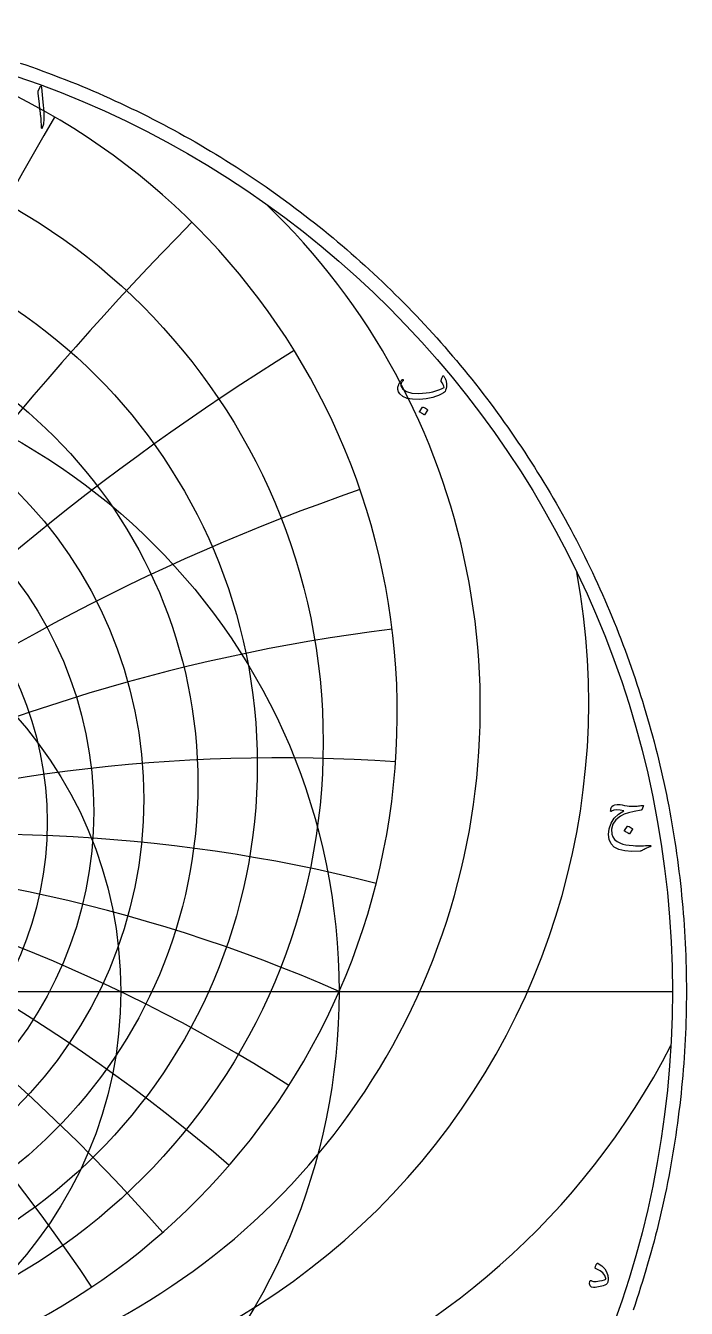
# Model space of a CAD drawing. Header units: millimetres. Extents: x -69 to 69, y -69 to 71.
# Drawn here: x 22.4 to 68.9, y -22.3 to 68 of the extents above; entities that cross this region are included whole.
import ezdxf

# ---------------------------------------------------------------- set-up
doc = ezdxf.new("R2010")
doc.units = ezdxf.units.MM
for name, color, linetype in [('CUT_OUTER', 1, 'Continuous'), ('ENGRAVE', 7, 'Continuous'), ('ENGRAVE_FINE', 8, 'Continuous'), ('TEXT', 5, 'Continuous')]:
    doc.layers.add(name, color=color, linetype=linetype)

msp = doc.modelspace()

# ---------------------------------------------------------------- linework, layer by layer
at = {"layer": 'CUT_OUTER'}
msp.add_lwpolyline([(22.0241, 65.3194), (22.4245, 65.1831), (22.824, 65.0443), (23.2227, 64.903), (23.6205, 64.7593), (24.0174, 64.6131), (24.4134, 64.4645), (24.8085, 64.3135), (25.2026, 64.1601), (25.5958, 64.0042), (25.9881, 63.846), (26.3793, 63.6853), (26.7696, 63.5223), (27.1589, 63.3568), (27.5471, 63.189), (27.9343, 63.0188), (28.3204, 62.8462), (28.7055, 62.6712), (29.0895, 62.4939), (29.4724, 62.3142), (29.8542, 62.1322), (30.2349, 61.9479), (30.6144, 61.7612), (30.9928, 61.5722), (31.37, 61.3809), (31.7461, 61.1872), (32.1209, 60.9913), (32.4946, 60.793), (32.867, 60.5925), (33.2381, 60.3897), (33.6081, 60.1846), (33.9767, 59.9773), (34.3441, 59.7677), (34.7102, 59.5558), (35.0749, 59.3417), (35.4384, 59.1254), (35.8005, 58.9068), (36.1613, 58.686), (36.5207, 58.4631), (36.8787, 58.2379), (37.2354, 58.0105), (37.5906, 57.7809), (37.9444, 57.5492), (38.2968, 57.3153), (38.6478, 57.0792), (38.9973, 56.841), (39.3453, 56.6006), (39.6919, 56.3582), (40.037, 56.1136), (40.3805, 55.8668), (40.7225, 55.618), (41.063, 55.3671), (41.402, 55.1141), (41.7394, 54.859), (42.0752, 54.6019), (42.4095, 54.3427), (42.7421, 54.0814), (43.0731, 53.8182), (43.4025, 53.5529), (43.7303, 53.2855), (44.0564, 53.0162), (44.3809, 52.7449), (44.7037, 52.4716), (45.0248, 52.1963), (45.3443, 51.919), (45.662, 51.6398), (45.978, 51.3587), (46.2922, 51.0756), (46.6048, 50.7906), (46.9155, 50.5037), (47.2245, 50.2149), (47.5318, 49.9242), (47.8372, 49.6316), (48.1408, 49.3371), (48.4426, 49.0408), (48.7426, 48.7426), (49.0408, 48.4426), (49.3371, 48.1408), (49.6316, 47.8372), (49.9242, 47.5318), (50.2149, 47.2245), (50.5037, 46.9155), (50.7906, 46.6048), (51.0756, 46.2922), (51.3587, 45.978), (51.6398, 45.662), (51.919, 45.3443), (52.1963, 45.0248), (52.4716, 44.7037), (52.7449, 44.3809), (53.0162, 44.0564), (53.2855, 43.7303), (53.5529, 43.4025), (53.8182, 43.0731), (54.0814, 42.7421), (54.3427, 42.4095), (54.6019, 42.0752), (54.859, 41.7394), (55.1141, 41.402), (55.3671, 41.063), (55.618, 40.7225), (55.8668, 40.3805), (56.1136, 40.037), (56.3582, 39.6919), (56.6006, 39.3453), (56.841, 38.9973), (57.0792, 38.6478), (57.3153, 38.2968), (57.5492, 37.9444), (57.7809, 37.5906), (58.0105, 37.2354), (58.2379, 36.8787), (58.4631, 36.5207), (58.686, 36.1613), (58.9068, 35.8005), (59.1254, 35.4384), (59.3417, 35.0749), (59.5558, 34.7102), (59.7677, 34.3441), (59.9773, 33.9767), (60.1846, 33.6081), (60.3897, 33.2381), (60.5925, 32.867), (60.793, 32.4946), (60.9913, 32.1209), (61.1872, 31.7461), (61.3809, 31.37), (61.5722, 30.9928), (61.7612, 30.6144), (61.9479, 30.2349), (62.1322, 29.8542), (62.3142, 29.4724), (62.4939, 29.0895), (62.6712, 28.7055), (62.8462, 28.3204), (63.0188, 27.9343), (63.189, 27.5471), (63.3568, 27.1589), (63.5223, 26.7696), (63.6853, 26.3793), (63.846, 25.9881), (64.0042, 25.5958), (64.1601, 25.2026), (64.3135, 24.8085), (64.4645, 24.4134), (64.6131, 24.0174), (64.7593, 23.6205), (64.903, 23.2227), (65.0443, 22.824), (65.1831, 22.4245), (65.3194, 22.0241), (65.4534, 21.6229), (65.5848, 21.2208), (65.7138, 20.818), (65.8403, 20.4144), (65.9643, 20.01), (66.0858, 19.6049), (66.2049, 19.1991), (66.3214, 18.7925), (66.4355, 18.3852), (66.5471, 17.9772), (66.6561, 17.5685), (66.7626, 17.1592), (66.8667, 16.7492), (66.9682, 16.3386), (67.0672, 15.9274), (67.1636, 15.5156), (67.2576, 15.1032), (67.349, 14.6902), (67.4379, 14.2767), (67.5242, 13.8626), (67.608, 13.4481), (67.6892, 13.033), (67.7679, 12.6174), (67.8441, 12.2013), (67.9177, 11.7848), (67.9887, 11.3679), (68.0572, 10.9505), (68.1231, 10.5327), (68.1864, 10.1145), (68.2472, 9.6959), (68.3054, 9.277), (68.361, 8.8577), (68.4141, 8.4381), (68.4646, 8.0181), (68.5125, 7.5979), (68.5578, 7.1774), (68.6006, 6.7566), (68.6407, 6.3355), (68.6783, 5.9142), (68.7133, 5.4927), (68.7457, 5.071), (68.7755, 4.6491), (68.8028, 4.227), (68.8274, 3.8047), (68.8495, 3.3824), (68.8689, 2.9598), (68.8858, 2.5372), (68.9001, 2.1145), (68.9117, 1.6917), (68.9208, 1.2688), (68.9273, 0.8459), (68.9312, 0.423), (68.9325, 0), (68.9312, -0.423), (68.9273, -0.8459), (68.9208, -1.2688), (68.9117, -1.6917), (68.9001, -2.1145), (68.8858, -2.5372), (68.8689, -2.9598), (68.8495, -3.3824), (68.8274, -3.8047), (68.8028, -4.227), (68.7755, -4.6491), (68.7457, -5.071), (68.7133, -5.4927), (68.6783, -5.9142), (68.6407, -6.3355), (68.6006, -6.7566), (68.5578, -7.1774), (68.5125, -7.5979), (68.4646, -8.0181), (68.4141, -8.4381), (68.361, -8.8577), (68.3054, -9.277), (68.2472, -9.6959), (68.1864, -10.1145), (68.1231, -10.5327), (68.0572, -10.9505), (67.9887, -11.3679), (67.9177, -11.7848), (67.8441, -12.2013), (67.7679, -12.6174), (67.6892, -13.033), (67.608, -13.4481), (67.5242, -13.8626), (67.4379, -14.2767), (67.349, -14.6902), (67.2576, -15.1032), (67.1636, -15.5156), (67.0672, -15.9274), (66.9682, -16.3386), (66.8667, -16.7492), (66.7626, -17.1592), (66.6561, -17.5685), (66.5471, -17.9772), (66.4355, -18.3852), (66.3214, -18.7925), (66.2049, -19.1991), (66.0858, -19.6049), (65.9643, -20.01), (65.8403, -20.4144), (65.7138, -20.818), (65.5848, -21.2208), (65.4534, -21.6229), (65.3194, -22.0241), (65.1831, -22.4245)], dxfattribs=at)
at = {"layer": 'ENGRAVE'}
msp.add_lwpolyline([(-67.95, 0), (67.95, 0)], dxfattribs=at)
for centre, radius in [((0, 0), 67.95), ((0, 17.5382), 43.3652), ((0, 15.9243), 38.7263), ((0, 14.6095), 34.5449), ((0, 0), 44.4794), ((0, 13.5298), 30.7301), ((0, 12.6384), 27.2123), ((0, 11.9004), 23.9365), ((0, 0), 29.1157)]:
    msp.add_circle(centre, radius, dxfattribs=at)
for centre, radius, start, end in [((0, 19.5405), 48.5823, 99.027729, 80.972271), ((5.3607, 20.0064), 49.0653, 266.919277, 46.183511), ((11.7515, 20.3542), 50.3071, 259.032137, 10.443524), ((0, -101.2468), 110.5862, 66.283333, 113.716667), ((0, -101.2468), 110.5862, 66.283333, 113.716667), ((20.6075, 20.6075), 53.1766, 249.098189, 332.65673)]:
    msp.add_arc(centre, radius, start, end, dxfattribs=at)
at = {"layer": 'ENGRAVE_FINE'}
for centre, radius, start, end in [((303.8332, -101.2468), 323.3326, 149.774917, 166.865027), ((303.8332, -101.2468), 323.3326, 149.774917, 166.865027), ((191.541, -101.2468), 221.1725, 135.375412, 160.152882), ((191.541, -101.2468), 221.1725, 135.375412, 160.152882), ((131.7916, -101.2468), 172.0417, 121.725679, 153.263666), ((131.7916, -101.2468), 172.0417, 121.725679, 153.263666), ((-92.7929, -101.2468), 144.3601, 33.867376, 71.067234), ((-92.7929, -101.2468), 144.3601, 33.867376, 71.067234), ((92.7929, -101.2468), 144.3601, 108.932766, 146.132624), ((92.7929, -101.2468), 144.3601, 108.932766, 146.132624), ((-63.847, -101.2468), 127.694, 41.309723, 82.969266), ((-63.847, -101.2468), 127.694, 41.309723, 82.969266), ((63.847, -101.2468), 127.694, 97.030734, 138.690277), ((63.847, -101.2468), 127.694, 97.030734, 138.690277), ((-40.2501, -101.2468), 117.6834, 49.138384, 94.002236), ((-40.2501, -101.2468), 117.6834, 49.138384, 94.002236), ((40.2501, -101.2468), 117.6834, 85.997764, 130.861616), ((40.2501, -101.2468), 117.6834, 85.997764, 130.861616), ((-19.4993, -101.2468), 112.2922, 57.434211, 104.224892), ((-19.4993, -101.2468), 112.2922, 57.434211, 104.224892), ((19.4993, -101.2468), 112.2922, 75.775108, 122.565789), ((19.4993, -101.2468), 112.2922, 75.775108, 122.565789)]:
    msp.add_arc(centre, radius, start, end, dxfattribs=at)
at = {"layer": 'TEXT'}
for points in [[(23.4161, 63.5991), (23.4571, 63.6784), (23.49, 63.7063), (23.5149, 63.6827), (23.5318, 63.6077), (23.6304, 62.5575), (23.6891, 61.9129), (23.7022, 61.398), (23.6698, 61.0128), (23.5918, 60.7572), (23.5776, 60.7363), (23.565, 60.725), (23.554, 60.7234), (23.5447, 60.7315), (23.5372, 60.744), (23.5318, 60.7604), (23.5286, 60.7805), (23.5275, 60.8043), (23.5275, 60.99), (23.5189, 61.1869), (23.5018, 61.3951), (23.4761, 61.6145), (23.4704, 61.6718), (23.4536, 61.8266), (23.4254, 62.079), (23.3861, 62.4289), (23.2918, 63.2047), (23.2896, 63.246), (23.2918, 63.284), (23.2982, 63.3189), (23.3089, 63.3505)], [(51.8609, 43.2796), (51.8897, 43.2434), (51.9161, 43.2035), (51.9401, 43.1598), (51.9617, 43.1124), (51.9808, 43.0615), (51.9976, 43.0074), (52.0119, 42.9501), (52.0238, 42.8895), (52.0394, 42.7679), (52.0431, 42.6473), (52.0351, 42.5278), (52.0153, 42.4094), (51.9852, 42.3039), (51.9467, 42.2187), (51.8995, 42.1539), (51.8438, 42.1094), (51.667, 42.0159), (51.4794, 41.9326), (51.2812, 41.8594), (51.0722, 41.7965), (50.8526, 41.7442), (50.6222, 41.7032), (50.381, 41.6735), (50.1292, 41.655), (49.6572, 41.6598), (49.2698, 41.7257), (48.967, 41.8527), (48.749, 42.0408), (48.6595, 42.1879), (48.6182, 42.3462), (48.6252, 42.5158), (48.6804, 42.6966), (48.699, 42.7356), (48.7206, 42.7754), (48.7451, 42.816), (48.7726, 42.8574), (48.803, 42.8996), (48.8363, 42.9426), (48.8726, 42.9864), (48.9119, 43.031), (48.925, 43.0436), (48.9387, 43.0513), (48.9528, 43.0543), (48.9676, 43.0524), (48.9775, 43.0486), (48.9858, 43.0417), (48.9925, 43.0315), (48.9976, 43.0181), (49, 43.0055), (48.9987, 42.9935), (48.9936, 42.9819), (48.9847, 42.971), (48.948, 42.9273), (48.9151, 42.882), (48.8859, 42.8351), (48.8604, 42.7866), (48.843, 42.7403), (48.8336, 42.6956), (48.8323, 42.6524), (48.839, 42.6109), (48.9729, 42.3684), (49.2248, 42.1983), (49.5945, 42.1005), (50.0821, 42.0751), (50.3501, 42.0854), (50.6055, 42.1078), (50.8484, 42.1422), (51.0787, 42.1887), (51.2966, 42.2472), (51.5025, 42.3178), (51.6963, 42.4005), (51.8781, 42.4952), (51.8604, 42.5836), (51.8202, 42.6816), (51.7575, 42.7893), (51.6723, 42.9067), (51.6697, 42.9179), (51.6702, 42.9388), (51.6739, 42.9693), (51.6809, 43.0095), (51.6828, 43.0136), (51.6841, 43.017), (51.6849, 43.02), (51.6852, 43.0224), (51.6991, 43.077), (51.7195, 43.1381), (51.7463, 43.2056), (51.7795, 43.2796), (51.7942, 43.3021), (51.8127, 43.3096), (51.835, 43.3021), (51.8609, 43.2796)], [(50.365, 41.0978), (50.3703, 41.1031), (50.3778, 41.1063), (50.3875, 41.1074), (50.3993, 41.1063), (50.4826, 41.0726), (50.5611, 41.0313), (50.6347, 40.9826), (50.7036, 40.9263), (50.7103, 40.9177), (50.7132, 40.9092), (50.7124, 40.9006), (50.7079, 40.892), (50.5064, 40.5663), (50.4989, 40.5585), (50.4893, 40.5566), (50.4775, 40.5606), (50.4636, 40.5705), (50.4515, 40.5791), (50.4325, 40.592), (50.4065, 40.6091), (50.3735, 40.6306), (50.3331, 40.6563), (50.2846, 40.6863), (50.2281, 40.7206), (50.1635, 40.7591), (50.1549, 40.7656), (50.1506, 40.772), (50.1506, 40.7784), (50.1549, 40.7849)], [(65.8925, 13.0116), (65.7896, 12.7801), (65.7802, 12.7648), (65.7693, 12.7533), (65.7567, 12.7455), (65.7425, 12.7415), (65.2669, 12.6665), (64.8691, 12.5743), (64.549, 12.465), (64.3065, 12.3386), (63.9665, 12.0613), (63.7482, 11.7567), (63.6515, 11.4248), (63.6764, 11.0655), (63.7519, 10.871), (63.88, 10.699), (64.0606, 10.5495), (64.2936, 10.4225), (64.4573, 10.3657), (64.6612, 10.3197), (64.9053, 10.2843), (65.1895, 10.2597), (65.3406, 10.2524), (65.4896, 10.2479), (65.6364, 10.246), (65.781, 10.2468), (65.923, 10.25), (66.0618, 10.2554), (66.1974, 10.2629), (66.3297, 10.2725), (66.3608, 10.2747), (66.3854, 10.2725), (66.4037, 10.2661), (66.4154, 10.2554), (66.4219, 10.2422), (66.424, 10.2286), (66.4219, 10.2144), (66.4154, 10.1996), (66.4108, 10.1917), (66.4053, 10.1852), (66.399, 10.18), (66.3919, 10.1761), (66.3842, 10.1727), (66.3763, 10.1691), (66.3682, 10.1652), (66.3597, 10.1611), (66.2362, 10.1217), (66.1272, 10.0807), (66.0326, 10.0381), (65.9525, 9.9939), (65.9012, 9.962), (65.8545, 9.935), (65.8123, 9.9127), (65.7746, 9.8953), (65.7421, 9.8819), (65.7151, 9.8717), (65.6938, 9.8648), (65.6782, 9.861), (65.092, 9.8393), (64.5937, 9.8814), (64.1833, 9.9872), (63.8607, 10.1568), (63.6276, 10.3893), (63.4899, 10.6797), (63.4476, 11.028), (63.5007, 11.4341), (63.641, 11.8432), (63.8607, 12.1918), (64.1597, 12.4798), (64.538, 12.7072), (64.2701, 12.7584), (64.0365, 12.7704), (63.8371, 12.7434), (63.6721, 12.6772), (63.6576, 12.6719), (63.6443, 12.6686), (63.6319, 12.6676), (63.6207, 12.6686), (63.6113, 12.6721), (63.6046, 12.6783), (63.6006, 12.6871), (63.5992, 12.6986), (63.6051, 12.752), (63.6142, 12.8047), (63.6266, 12.857), (63.6421, 12.9087), (63.6968, 13.0091), (63.7836, 13.0834), (63.9025, 13.1313), (64.0536, 13.153), (64.1492, 13.1522), (64.269, 13.1412), (64.4129, 13.1201), (64.5808, 13.0887), (64.7542, 13.0574), (64.9141, 13.0362), (65.0607, 13.0252), (65.1938, 13.0244), (65.2578, 13.0272), (65.3256, 13.0314), (65.3971, 13.0369), (65.4724, 13.0437), (65.5515, 13.0521), (65.6342, 13.0625), (65.7208, 13.0747), (65.8111, 13.0887), (65.8628, 13.0903), (65.8936, 13.078), (65.9035, 13.0517), (65.8925, 13.0116)], [(64.7866, 11.6227), (64.7919, 11.6281), (64.7995, 11.6313), (64.8091, 11.6324), (64.8209, 11.6313), (64.9042, 11.5976), (64.9827, 11.5563), (65.0564, 11.5076), (65.1252, 11.4513), (65.1319, 11.4427), (65.1349, 11.4341), (65.1341, 11.4256), (65.1295, 11.417), (64.928, 11.0912), (64.9205, 11.0835), (64.9109, 11.0816), (64.8991, 11.0856), (64.8852, 11.0955), (64.8731, 11.1041), (64.8541, 11.1169), (64.8281, 11.1341), (64.7952, 11.1555), (64.7547, 11.1812), (64.7062, 11.2112), (64.6497, 11.2455), (64.5851, 11.2841), (64.5766, 11.2905), (64.5723, 11.297), (64.5723, 11.3034), (64.5766, 11.3098)], [(62.5118, -19.423), (62.5288, -19.3719), (62.5455, -19.326), (62.562, -19.2851), (62.5782, -19.2494), (62.5939, -19.2184), (62.6088, -19.192), (62.6228, -19.1702), (62.6361, -19.1529), (62.6567, -19.1363), (62.68, -19.1293), (62.706, -19.132), (62.7347, -19.1443), (62.9884, -19.3145), (63.1837, -19.5119), (63.3206, -19.7367), (63.3991, -19.9888), (63.4101, -20.0608), (63.4173, -20.1313), (63.4208, -20.2001), (63.4205, -20.2674), (63.4162, -20.3325), (63.4077, -20.3949), (63.3948, -20.4547), (63.3777, -20.5117), (63.3624, -20.5423), (63.3423, -20.5696), (63.3174, -20.5937), (63.2876, -20.6146), (63.1853, -20.6647), (63.0797, -20.7078), (62.971, -20.744), (62.859, -20.7732), (62.7443, -20.796), (62.6275, -20.8128), (62.5086, -20.8238), (62.3875, -20.8289), (62.2439, -20.8048), (62.156, -20.7239), (62.1239, -20.5862), (62.1474, -20.3917), (62.1555, -20.3705), (62.1667, -20.3542), (62.1812, -20.3427), (62.1989, -20.336), (62.2141, -20.3379), (62.23, -20.3435), (62.2463, -20.3529), (62.2632, -20.366), (62.3154, -20.3941), (62.3864, -20.4099), (62.4762, -20.4134), (62.5847, -20.4046), (62.8201, -20.3703), (63.0122, -20.3317), (63.1609, -20.2888), (63.2662, -20.2417), (63.2716, -20.2352), (63.2748, -20.2245), (63.2759, -20.2095), (63.2748, -20.1902), (63.2022, -19.9877), (63.0615, -19.8087), (62.8528, -19.6534), (62.5761, -19.5216), (62.5399, -19.5025), (62.5171, -19.4798), (62.5078, -19.4532), (62.5118, -19.423)]]:
    msp.add_lwpolyline(points, close=True, dxfattribs=at)

doc.saveas('drawing.dxf')
